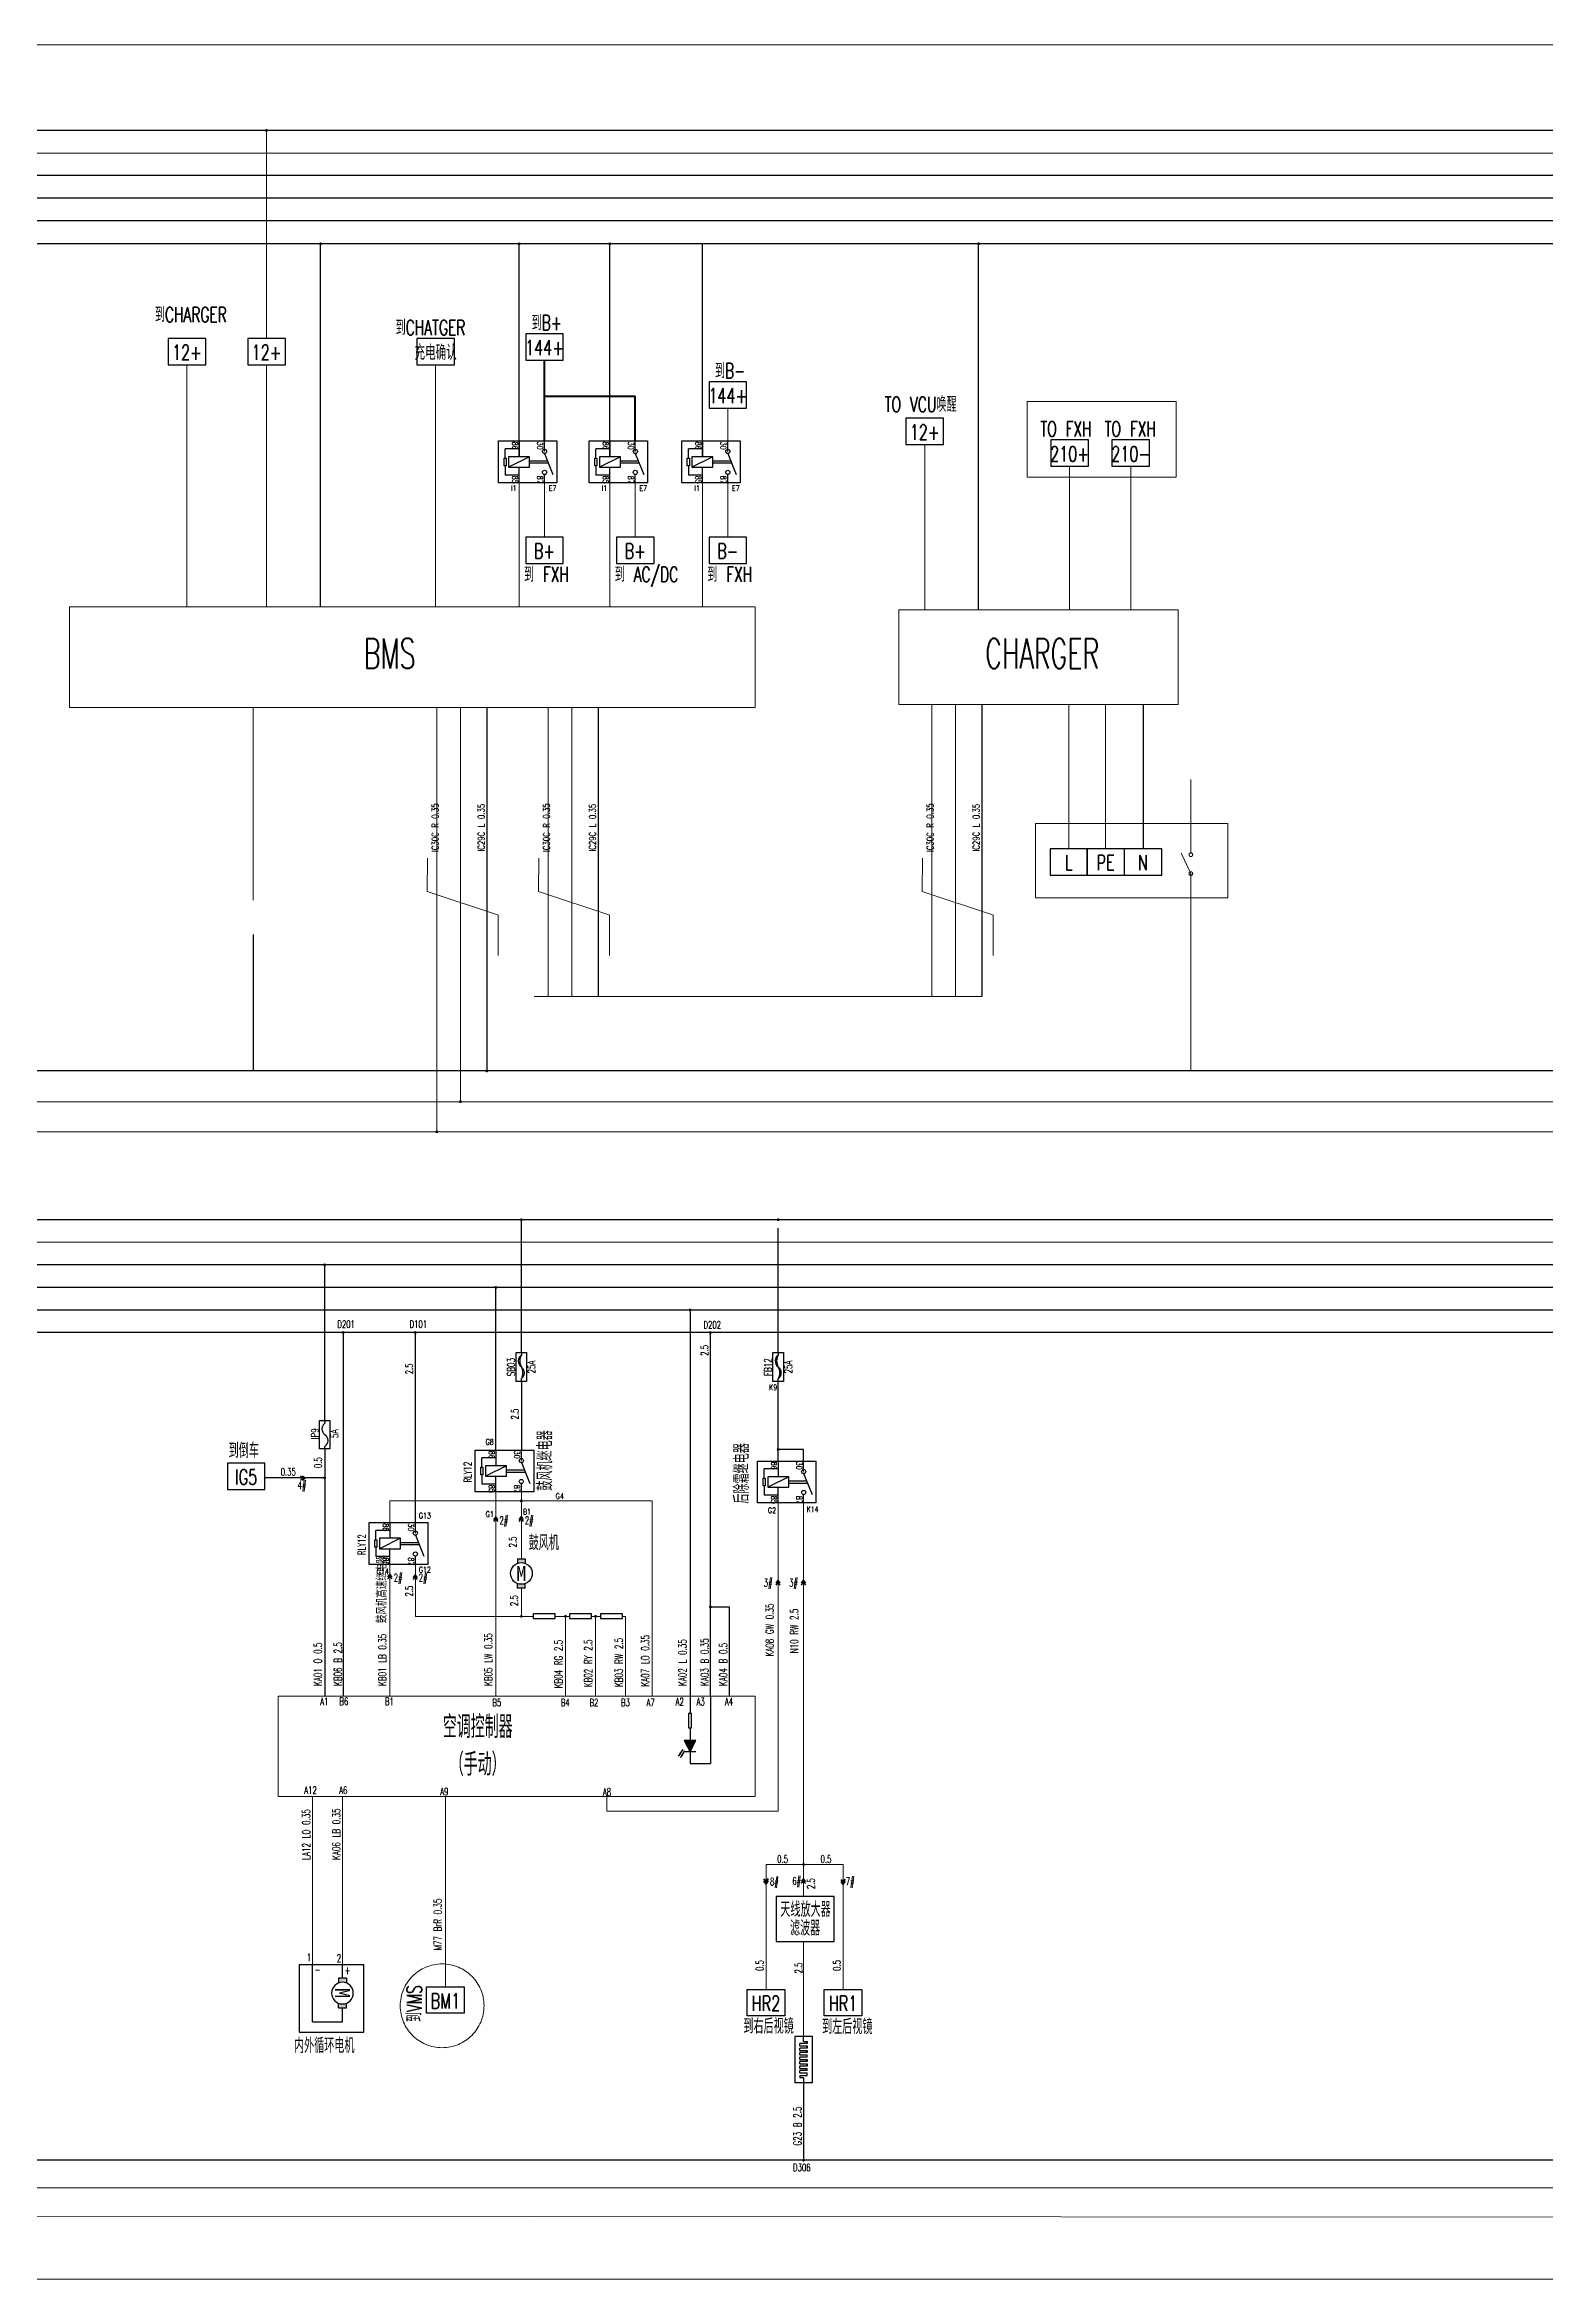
# Model space of a CAD drawing. Extents: x -5608 to -3197, y -2048 to 96.
# Drawn here: x -4523 to -4124, y -498 to 96 of the extents above; entities that cross this region are included whole.
import ezdxf
from ezdxf.enums import TextEntityAlignment as Align

# ---------------------------------------------------------------- set-up
doc = ezdxf.new("R2010")
doc.units = 0
doc.header["$LTSCALE"] = 25.4
doc.header["$MEASUREMENT"] = 0
for name, pattern in [('CENTER', [16, 13, -1, 1, -1]), ('DASHED', [0.75, 0.5, -0.25]), ('DASHED2', [0.375, 0.25, -0.125]), ('HIDDEN', [9.525, 6.35, -3.175]), ('PHANTOM', [17, 12, -1, 1, -1, 1, -1])]:
    doc.linetypes.add(name, pattern=pattern)
doc.layers.get('0').update_dxf_attribs({"linetype": 'CONTINUOUS'})
for name, color, linetype, lineweight in [('0Filament', 7, 'CONTINUOUS', 20), ('4CONTOUR', 4, 'CONTINUOUS', 50), ('5PHANTOM', 6, 'PHANTOM', 20), ('高配原理图图层', 7, 'CONTINUOUS', 20)]:
    doc.layers.add(name, color=color, linetype=linetype, lineweight=lineweight)
for name, color, linetype in [('1CENTER', 1, 'CENTER'), ('2FRAM', 2, 'CONTINUOUS'), ('3DASHED', 3, 'DASHED'), ('blue', 5, 'CONTINUOUS'), ('br', 35, 'CONTINUOUS'), ('fuse', 7, 'CONTINUOUS'), ('LEGEND', 1, 'CONTINUOUS'), ('other layer', 7, 'CONTINUOUS'), ('VCC', 1, 'CONTINUOUS')]:
    doc.layers.add(name, color=color, linetype=linetype)
doc.styles.add('HZ', font='txt.shx', dxfattribs={"width": 0.618, "height": 2.5, "bigfont": 'hztxt.shx'})
doc.styles.add('样式 1', font='txt.shx', dxfattribs={"width": 0.7, "bigfont": 'gbcbig.shx'})

# ---------------------------------------------------------------- blocks, each defined once
blk = doc.blocks.new('led')
at = {"layer": 'blue', "ltscale": 0.1}
for points in [[(-2.65, 3.3), (-2.41, 3.46), (-3.05, 4.17)], [(-2.14, 3.63), (-1.9, 3.79), (-2.54, 4.51)]]:
    blk.add_hatch(color=1, dxfattribs=at).paths.add_polyline_path(points)
h = blk.add_hatch(color=1, dxfattribs=at)
h.paths.add_polyline_path([(0, 3.01), (-1.56, 0), (0, 0)])
h.paths.add_polyline_path([(0, 0), (1.56, 0), (0, 3.01)])
at = {"layer": 'blue', "color": 1, "ltscale": 0.1}
for p, q in [((-2.53, 3.38), (-1.86, 2.36)), ((-2.02, 3.71), (-1.35, 2.69)), ((1.56, 3.01), (-1.56, 3.01)), ((0, 3.01), (0, 0))]:
    blk.add_line(p, q, dxfattribs=at)
for points in [[(-3.05, 4.17), (-2.41, 3.46), (-2.65, 3.3)], [(-2.54, 4.51), (-1.9, 3.79), (-2.14, 3.63)], [(0, 3.01), (1.56, 0), (-1.56, 0)]]:
    blk.add_lwpolyline(points, close=True, dxfattribs=at)
blk = doc.blocks.new('FUSE')
at = {"layer": 'other layer', "color": 1}
for p, q in [((0, 7.53), (0, 6.85)), ((0, 0), (0, 0.68))]:
    blk.add_line(p, q, dxfattribs=at)
at = {"layer": 'other layer', "color": 1, "linetype": 'HIDDEN'}
blk.add_lwpolyline([(-1.36, 7.53), (1.36, 7.53), (1.36, 0), (-1.36, 0)], close=True, dxfattribs=at)
at = {"layer": 'other layer', "color": 1}
for centre, radius, start, end in [((1.24, 5.31), 1.98, 128.89451, 231.10549), ((-0.84, 2.22), 1.75, 298.48469, 61.51531)]:
    blk.add_arc(centre, radius, start, end, dxfattribs=at)
at = {"layer": 'other layer', "linetype": 'DASHED2', "style": 'HZ', "width": 0.7}
for tag, p in [('FUSE', (-1.64, 4.03)), ('10A', (3.57, 4.06))]:
    blk.add_attdef(tag, text='', height=2, rotation=90, dxfattribs=at).set_placement(p, align=Align.CENTER)
blk = doc.blocks.new('moto2')
at = {"ltscale": 0.1}
h = blk.add_hatch(color=1, dxfattribs=at)
h.paths.add_polyline_path([(6.61, -1.05), (7.83, -1.05), (7.83, 1.05), (6.61, 1.05, -0.187868)])
h.paths.add_polyline_path([(1.22, 1.05), (0, 1.05), (0, -1.05), (1.22, -1.05, -0.187868)])
at = {"layer": 'LEGEND'}
blk.add_circle((3.91, 0), 2.89, dxfattribs=at)
at = {"layer": 'VCC'}
for p, q in [((0, -1.05), (0, 1.05)), ((0, 1.05), (1.22, 1.05)), ((7.83, 1.05), (6.61, 1.05)), ((7.83, 1.05), (7.83, -1.05)), ((0, -1.05), (1.22, -1.05)), ((7.83, -1.05), (6.61, -1.05))]:
    blk.add_line(p, q, dxfattribs=at)
at = {"layer": 'VCC', "insert": (3.91, 0), "char_height": 4, "width": 4.8828, "attachment_point": 5}
blk.add_mtext('M', dxfattribs=at)
blk = doc.blocks.new('1 V MOTOR')
at = {"ltscale": 0.1}
h = blk.add_hatch(color=1, dxfattribs=at)
h.paths.add_polyline_path([(-1.05, -6.61), (-1.05, -7.83), (1.05, -7.83), (1.05, -6.61, -0.187868)])
h.paths.add_polyline_path([(1.05, -1.22), (1.05, 0), (-1.05, 0), (-1.05, -1.22, -0.187868)])
at = {"layer": 'LEGEND'}
blk.add_circle((0, -3.91), 2.89, dxfattribs=at)
at = {"layer": 'VCC'}
for p, q in [((-1.05, 0), (1.05, 0)), ((-1.05, 0), (-1.05, -1.22)), ((1.05, 0), (1.05, -1.22)), ((-1.05, -7.83), (-1.05, -6.61)), ((1.05, -7.83), (-1.05, -7.83)), ((1.05, -7.83), (1.05, -6.61))]:
    blk.add_line(p, q, dxfattribs=at)
at = {"layer": 'VCC', "insert": (0, -3.91), "char_height": 4, "width": 4.8828, "attachment_point": 5}
blk.add_mtext('M', dxfattribs=at)
blk = doc.blocks.new('RLY')
at = {"layer": 'LEGEND', "color": 1}
for p, q in [((-8.94, 11.99), (-13.88, 11.99)), ((-13.88, 8.71), (-13.88, 11.99)), ((-5.25, 9.22), (-12.63, 9.22)), ((-5.25, 9.22), (-12.63, 5.53)), ((-12.63, 9.22), (-12.63, 5.53)), ((-8.94, 14.75), (-8.94, 9.22)), ((-5.25, 5.53), (-5.25, 9.22)), ((0, 11.06), (0, 14.75)), ((0, 10.33), (2.95, 2.95)), ((-13.88, 6.05), (-13.88, 2.77)), ((-8.94, 2.77), (-13.88, 2.77)), ((-12.63, 5.53), (-5.25, 5.53)), ((-8.94, 0), (-8.94, 5.53)), ((-5.25, 7.74), (1.03, 7.74)), ((-5.25, 7.01), (1.33, 7.01)), ((0, 0), (0, 2.95))]:
    blk.add_line(p, q, dxfattribs=at)
at = {"layer": 'LEGEND', "color": 1, "ltscale": 5}
blk.add_lwpolyline([(-16.22, 14.75), (4.35, 14.75), (4.35, 0), (-16.22, 0)], close=True, dxfattribs=at)
at = {"layer": 'LEGEND', "color": 1}
blk.add_lwpolyline([(-14.25, 8.71), (-13.52, 8.71), (-13.52, 6.05), (-14.25, 6.05)], close=True, dxfattribs=at)
for centre in [(0, 11.06), (0, 3.69)]:
    blk.add_circle(centre, 0.738, dxfattribs=at)
at = {"layer": 'LEGEND', "color": 1, "ltscale": 0.1, "style": 'HZ', "width": 0.67}
for s, p in [('86', (-11.39, 14.5)), ('30', (-2.55, 14.5)), ('85', (-11.39, 2.51)), ('87', (-2.55, 2.51))]:
    blk.add_text(s, height=2, rotation=270, dxfattribs=at).set_placement(p)
blk = doc.blocks.new('FUSE JCASE')
at = {"layer": 'other layer', "color": 1}
for p, q in [((0, 9.59), (0, 8.89)), ((0, 1.87), (0, 2.57))]:
    blk.add_line(p, q, dxfattribs=at)
at = {"layer": 'other layer', "color": 1, "linetype": 'HIDDEN'}
blk.add_lwpolyline([(-1.4, 9.59), (1.4, 9.59), (1.4, 1.87), (-1.4, 1.87)], close=True, dxfattribs=at)
at = {"layer": 'other layer', "color": 1}
for centre, radius, start, end in [((1.14, 7.31), 1.95, 125.76898, 234.23102), ((2.81, 7.31), 3.22, 150.56627, 209.43373), ((-1.13, 4.15), 1.94, 305.51872, 54.48128), ((-2.8, 4.15), 3.22, 330.57873, 29.47049)]:
    blk.add_arc(centre, radius, start, end, dxfattribs=at)
at = {"layer": 'other layer', "linetype": 'DASHED2', "style": 'HZ', "width": 0.7}
for tag, p in [('FUSE', (-1.73, 5.66)), ('10A', (3.68, 5.68))]:
    blk.add_attdef(tag, text='', height=2, rotation=90, dxfattribs=at).set_placement(p, align=Align.CENTER)
blk = doc.blocks.new('pointer')
at = {"layer": 'other layer'}
blk.add_lwpolyline([(-5, 7), (-5, 0), (5, 0), (5, 7)], close=True, dxfattribs=at)
at = {"layer": 'other layer', "style": 'HZ', "width": 0.7, "flags": 8}
blk.add_attdef('FR', text='', height=4, dxfattribs=at).set_placement((0, 1.3), align=Align.CENTER)

msp = doc.modelspace()

# ---------------------------------------------------------------- hatches: boundary and pattern name
at = {"layer": '0Filament', "ltscale": 0.1}
for points in [[(-4464.64, 73.17, 1), (-4463.84, 73.17, 1)], [(-4450.3, 43.03, 1), (-4449.5, 43.03, 1)], [(-4397.5, 43.03, 1), (-4396.71, 43.03, 1)], [(-4373.37, 43.03, 1), (-4372.57, 43.03, 1)], [(-4275.35, 43.03, 1), (-4274.56, 43.03, 1)], [(-4406.11, -176.83, 1), (-4405.32, -176.83, 1)], [(-4413.12, -184.99, 1), (-4412.32, -184.99, 1)], [(-4419.39, -192.99, 1), (-4418.59, -192.99, 1)], [(-4396.91, -216.37, 1), (-4396.12, -216.37, 1)], [(-4328.63, -216.37, 1), (-4327.83, -216.37, 1)], [(-4449.18, -228.37, 1), (-4448.39, -228.37, 1)], [(-4403.67, -234.37, 1), (-4402.87, -234.37, 1)], [(-4352.05, -240.37, 1), (-4351.26, -240.37, 1)], [(-4444.28, -246.37, 1), (-4443.48, -246.37, 1)], [(-4425.09, -246.37, 1), (-4424.29, -246.37, 1)], [(-4346.66, -246.37, 1), (-4345.86, -246.37, 1)], [(-4328.63, -277.45, 1), (-4327.83, -277.45, 1)], [(-4449.18, -285, 1), (-4448.39, -285, 1)], [(-4396.91, -291.12, 1), (-4396.12, -291.12, 1)], [(-4346.66, -319.3, 1), (-4345.86, -319.3, 1)], [(-4396.91, -321.8, 1), (-4396.12, -321.8, 1)], [(-4385.18, -321.8, 1), (-4384.38, -321.8, 1)], [(-4377.18, -321.8, 1), (-4376.38, -321.8, 1)], [(-4321.87, -387.78, 1), (-4321.08, -387.78, 1)], [(-4321.87, -466.37, 1), (-4321.08, -466.37, 1)]]:
    msp.add_hatch(color=0, dxfattribs=at).paths.add_polyline_path(points)

# ---------------------------------------------------------------- linework, layer by layer
at = {"layer": '0Filament', "color": 7, "linetype": 'Continuous'}
for p, q in [((-4397.1, -53.49), (-4397.1, -16.33)), ((-4348.37, -53.49), (-4348.37, -16.33)), ((-4372.97, -53.49), (-4372.97, -20.51))]:
    msp.add_line(p, q, dxfattribs=at)
at = {"layer": '0Filament', "ltscale": 0.1}
for p, q in [((-4467.84, -131.44), (-4467.84, -80.17)), ((-4403.27, -288.74), (-4403.27, -343.02)), ((-4396.51, -306.48), (-4396.51, -288.74)), ((-4431.44, -291.12), (-4361.73, -291.12)), ((-4361.73, -291.12), (-4361.73, -343.02)), ((-4431.44, -308.02), (-4431.44, -343.02)), ((-4424.69, -321.8), (-4424.69, -308.02)), ((-4396.51, -314.3), (-4396.51, -321.8)), ((-4452.06, -414.45), (-4452.06, -369.71)), ((-4444.07, -369.71), (-4444.07, -414.45)), ((-4331.46, -387.78), (-4331.46, -420.98)), ((-4331.46, -387.78), (-4310.98, -387.78)), ((-4310.98, -387.78), (-4310.97, -420.98)), ((-4321.47, -433.39), (-4321.47, -408.27))]:
    msp.add_line(p, q, dxfattribs=at)
at = {"layer": '0Filament', "color": 7, "ltscale": 0.1}
for p, q in [((-4431.44, -296.87), (-4431.44, -291.12)), ((-4424.69, -321.8), (-4393.34, -321.8)), ((-4387.51, -321.8), (-4383.71, -321.8)), ((-4384.78, -321.8), (-4384.78, -343.02)), ((-4377.88, -321.8), (-4375.46, -321.8)), ((-4376.78, -321.8), (-4376.78, -343.02)), ((-4369.63, -321.8), (-4368.78, -321.8)), ((-4368.78, -321.8), (-4368.78, -343.02))]:
    msp.add_line(p, q, dxfattribs=at)
at = {"layer": '0Filament'}
for p, q in [((-4328.23, -291.66), (-4328.23, -373.56)), ((-4321.48, -396.29), (-4321.47, -291.66)), ((-4416.67, -369.71), (-4416.67, -420.31)), ((-4373.8, -373.56), (-4373.8, -369.71)), ((-4328.23, -373.56), (-4373.8, -373.56))]:
    msp.add_line(p, q, dxfattribs=at)
at = {"layer": '0Filament', "color": 7}
msp.add_lwpolyline([(-5603.98, 95.98), (-3460.18, 95.98), (-3460.18, -498.02), (-5603.98, -498.02)], close=True, dxfattribs=at)
at = {"layer": '0Filament', "color": 7, "linetype": 'Continuous'}
for points in [[(-4516.59, -53.49), (-4334.33, -53.49), (-4334.33, -80.17), (-4516.59, -80.17)], [(-4334.34, -343.02), (-4461.12, -343.02), (-4461.12, -369.71), (-4334.34, -369.71)]]:
    msp.add_lwpolyline(points, close=True, dxfattribs=at)
at = {"layer": '0Filament', "color": 7, "linetype": 'Continuous', "lineweight": 0}
msp.add_lwpolyline([(-4296.15, -54.29), (-4221.93, -54.29), (-4221.93, -79.37), (-4296.15, -79.37)], close=True, dxfattribs=at)
at = {"layer": '1CENTER', "color": 1, "linetype": 'ByBlock'}
for p, q in [((-3596.16, 73.17), (-5517.38, 73.17)), ((-3711.2, -216.37), (-5517.14, -216.37))]:
    msp.add_line(p, q, dxfattribs=at)
at = {"layer": '1CENTER', "color": 1}
msp.add_line((-4396.51, -251.81), (-4396.51, -216.37), dxfattribs=at)
at = {"layer": '1CENTER', "ltscale": 0.1}
for p, q in [((-4328.23, -251.62), (-4328.23, -216.37)), ((-4328.23, -280.52), (-4328.23, -259.34)), ((-4321.47, -277.45), (-4328.23, -277.45)), ((-4321.47, -280.52), (-4321.47, -277.45)), ((-4351.66, -360.88), (-4346.26, -360.88))]:
    msp.add_line(p, q, dxfattribs=at)
at = {"layer": '1CENTER', "color": 1, "ltscale": 0.1}
for p, q in [((-4396.51, -259.34), (-4396.51, -277.6)), ((-4387.51, -321.11), (-4393.34, -321.11)), ((-4393.34, -321.11), (-4393.34, -322.38)), ((-4393.34, -322.38), (-4387.51, -322.38)), ((-4387.51, -322.38), (-4387.51, -321.11)), ((-4377.88, -321.11), (-4383.71, -321.11)), ((-4383.71, -321.11), (-4383.71, -322.38)), ((-4383.71, -322.38), (-4377.88, -322.38)), ((-4377.88, -322.38), (-4377.88, -321.11)), ((-4369.63, -321.11), (-4375.46, -321.11)), ((-4375.46, -321.11), (-4375.46, -322.38)), ((-4375.46, -322.38), (-4369.63, -322.38)), ((-4369.63, -322.38), (-4369.63, -321.11)), ((-4351.66, -343.02), (-4351.66, -347.65)), ((-4346.26, -343.02), (-4346.26, -360.88)), ((-4351.24, -347.65), (-4352.07, -347.65)), ((-4352.07, -347.65), (-4352.07, -351.45)), ((-4351.24, -351.45), (-4351.24, -347.65)), ((-4352.07, -351.45), (-4351.24, -351.45)), ((-4351.66, -351.45), (-4351.66, -360.88)), ((-4452.06, -429.58), (-4452.06, -414.45)), ((-4444.07, -418.03), (-4444.07, -414.45)), ((-4444.07, -429.58), (-4444.07, -425.85)), ((-4452.06, -429.58), (-4444.07, -429.58)), ((-4321.47, -434.77), (-4321.47, -433.39)), ((-4321.47, -444.48), (-4321.47, -445.79))]:
    msp.add_line(p, q, dxfattribs=at)
at = {"layer": '1CENTER', "color": 1, "linetype": 'HIDDEN', "ltscale": 5}
for p, q in [((-4323.75, -445.77), (-4323.75, -433.39)), ((-4323.75, -433.39), (-4319.2, -433.39)), ((-4319.2, -433.39), (-4319.2, -445.77)), ((-4319.2, -445.77), (-4323.75, -445.77))]:
    msp.add_line(p, q, dxfattribs=at)
at = {"layer": '1CENTER', "color": 1, "lineweight": -2}
for p, q in [((-4320.51, -435.37), (-4322.44, -435.37)), ((-4322.44, -435.97), (-4322.44, -435.37)), ((-4322.44, -435.97), (-4320.51, -435.97)), ((-4320.51, -436.57), (-4322.44, -436.57)), ((-4322.44, -437.17), (-4322.44, -436.57)), ((-4322.44, -437.17), (-4320.51, -437.17)), ((-4320.51, -437.77), (-4322.44, -437.77)), ((-4322.44, -438.36), (-4322.44, -437.77)), ((-4322.44, -438.36), (-4320.51, -438.36)), ((-4320.51, -438.96), (-4322.44, -438.96)), ((-4322.44, -439.56), (-4322.44, -438.96)), ((-4321.47, -434.77), (-4320.51, -434.77)), ((-4320.51, -434.77), (-4320.51, -435.37)), ((-4320.51, -435.37), (-4320.51, -434.77)), ((-4320.51, -435.97), (-4320.51, -436.57)), ((-4320.51, -436.57), (-4320.51, -435.97)), ((-4320.51, -437.17), (-4320.51, -437.77)), ((-4320.51, -437.77), (-4320.51, -437.17)), ((-4320.51, -438.96), (-4320.51, -438.36)), ((-4322.44, -439.56), (-4320.51, -439.56)), ((-4320.51, -440.16), (-4322.44, -440.16)), ((-4322.44, -440.76), (-4322.44, -440.16)), ((-4322.44, -440.76), (-4320.51, -440.76)), ((-4320.51, -441.36), (-4322.44, -441.36)), ((-4322.44, -441.96), (-4322.44, -441.36)), ((-4322.44, -441.96), (-4320.51, -441.96)), ((-4320.51, -442.56), (-4322.44, -442.56)), ((-4322.44, -443.16), (-4322.44, -442.56)), ((-4322.44, -443.16), (-4320.51, -443.16)), ((-4322.44, -443.88), (-4320.51, -443.88)), ((-4322.44, -443.88), (-4322.44, -444.48)), ((-4321.47, -444.48), (-4322.44, -444.48)), ((-4320.51, -439.56), (-4320.51, -440.16)), ((-4320.51, -440.16), (-4320.51, -439.56)), ((-4320.51, -440.76), (-4320.51, -441.36)), ((-4320.51, -441.36), (-4320.51, -440.76)), ((-4320.51, -442.56), (-4320.51, -441.96)), ((-4320.51, -443.88), (-4320.51, -443.16))]:
    msp.add_line(p, q, dxfattribs=at)
at = {"layer": '1CENTER', "color": 1, "linetype": 'HIDDEN', "ltscale": 5}
for points in [[(-4313.31, -396.29), (-4328.74, -396.29), (-4328.74, -408.27), (-4313.31, -408.27)], [(-4438.36, -414.45), (-4455.56, -414.45), (-4455.56, -432.32), (-4438.36, -432.32)]]:
    msp.add_lwpolyline(points, close=True, dxfattribs=at)
at = {"layer": '2FRAM', "color": 2, "ltscale": 0.1}
for p, q in [((-3596.16, 43.03), (-5517.38, 43.03)), ((-4449.9, -53.49), (-4449.9, 43.03)), ((-4397.1, -13.54), (-4397.1, 43.03)), ((-4372.97, -13.54), (-4372.97, 43.03)), ((-4348.37, -13.54), (-4348.37, 43.03)), ((-4274.96, -54.29), (-4274.96, 43.03)), ((-4405.71, -80.17), (-4405.71, -176.83)), ((-4376.12, -80.17), (-4376.12, -157.06)), ((-4274.12, -79.37), (-4274.12, -157.06)), ((-4467.84, -140.58), (-4467.84, -176.83)), ((-3595.99, -176.83), (-5517.21, -176.83)), ((-4346.26, -343.02), (-4346.26, -246.37)), ((-4346.26, -319.3), (-4341.3, -319.3)), ((-4341.3, -319.3), (-4341.3, -343.02))]:
    msp.add_line(p, q, dxfattribs=at)
at = {"layer": '2FRAM', "color": 5, "ltscale": 0.1}
msp.add_line((-4231.24, -79.37), (-4231.24, -117.75), dxfattribs=at)
at = {"layer": '2FRAM', "color": 2}
for p, q in [((-3711.2, -246.37), (-5513.86, -246.37)), ((-4455.25, -284.45), (-4454.51, -285)), ((-4455.25, -285.56), (-4454.51, -285)), ((-4454.72, -284.45), (-4453.99, -285)), ((-4454.72, -285.56), (-4453.99, -285)), ((-4322.03, -392.27), (-4321.48, -391.53)), ((-4320.92, -392.27), (-4321.48, -391.53)), ((-4322.03, -392.8), (-4321.48, -392.06)), ((-4320.92, -392.8), (-4321.48, -392.06)), ((-4321.47, -445.79), (-4321.47, -466.37)), ((-3766.65, -466.37), (-5526.57, -466.37))]:
    msp.add_line(p, q, dxfattribs=at)
at = {"layer": '2FRAM', "color": 2, "lineweight": -3, "ltscale": 0.1}
for p, q in [((-4443.88, -246.37), (-4443.88, -343.02)), ((-4424.69, -296.87), (-4424.69, -246.37))]:
    msp.add_line(p, q, dxfattribs=at)
at = {"layer": '3DASHED', "color": 3, "linetype": 'ByBlock'}
for p, q in [((-3596.16, 55.17), (-5517.38, 55.17)), ((-3711.2, -234.37), (-5513.86, -234.37)), ((-4403.27, -277.6), (-4403.27, -234.37))]:
    msp.add_line(p, q, dxfattribs=at)
at = {"layer": '3DASHED', "color": 88, "linetype": 'ByBlock', "lineweight": 9}
for p, q in [((-4366.22, -20.51), (-4366.22, -34.91)), ((-4341.62, -20.51), (-4341.62, -34.91)), ((-4412.72, -80.17), (-4412.72, -184.99)), ((-4383.12, -80.17), (-4383.12, -157.06)), ((-4281.13, -79.37), (-4281.13, -157.06)), ((-5517.14, -184.99), (-3595.99, -184.99)), ((-5526.57, -473.7), (-3766.65, -473.7))]:
    msp.add_line(p, q, dxfattribs=at)
at = {"layer": '3DASHED', "color": 4, "linetype": 'ByBlock', "lineweight": 9}
msp.add_line((-4241.2, -79.37), (-4241.2, -117.75), dxfattribs=at)
at = {"layer": '4CONTOUR', "color": 4}
for p, q in [((-4390.35, -9.36), (-4390.35, 12.13)), ((-4390.35, 2.54), (-4366.22, 2.54)), ((-4366.22, -9.36), (-4366.22, 2.54)), ((-4332.02, -391.59), (-4331.46, -392.33)), ((-4330.91, -391.59), (-4331.46, -392.33)), ((-4311.53, -391.73), (-4310.98, -392.47)), ((-4310.42, -391.73), (-4310.98, -392.47)), ((-4332.02, -392.12), (-4331.46, -392.86)), ((-4330.91, -392.12), (-4331.46, -392.86)), ((-4311.53, -392.26), (-4310.98, -393)), ((-4310.42, -392.26), (-4310.98, -393))]:
    msp.add_line(p, q, dxfattribs=at)
at = {"layer": '4CONTOUR', "color": 140, "lineweight": 9}
for p, q in [((-4418.99, -80.17), (-4418.99, -192.99)), ((-4389.39, -80.17), (-4389.39, -157.06)), ((-4287.4, -79.37), (-4287.4, -157.06)), ((-5517.14, -192.99), (-3595.99, -192.99)), ((-5526.57, -480.7), (-3766.65, -481.7))]:
    msp.add_line(p, q, dxfattribs=at)
at = {"layer": '5PHANTOM', "color": 1, "linetype": 'PHANTOM'}
for p, q in [((-4464.24, 17.87), (-4464.24, 73.17)), ((-4341.62, -9.36), (-4341.62, -0.63)), ((-4390.35, -20.51), (-4390.35, -34.91)), ((-4218.53, -99.35), (-4218.53, -118.86)), ((-4218.53, -124.36), (-4221.1, -118.92)), ((-4218.53, -124.36), (-4218.53, -176.83)), ((-4393.07, -157.06), (-4274.12, -157.06))]:
    msp.add_line(p, q, dxfattribs=at)
at = {"layer": '5PHANTOM', "color": 6, "linetype": 'ByBlock'}
for p, q in [((-3596.16, 67.17), (-5517.38, 67.17)), ((-3711.2, -222.37), (-5513.86, -222.37))]:
    msp.add_line(p, q, dxfattribs=at)
at = {"layer": '5PHANTOM', "color": 1, "linetype": 'PHANTOM'}
for points in [[(-4262.02, 1.09), (-4222.47, 1.09), (-4222.47, -18.98), (-4262.02, -18.98)], [(-4259.84, -111.07), (-4208.71, -111.07), (-4208.71, -130.8), (-4259.84, -130.8)]]:
    msp.add_lwpolyline(points, close=True, dxfattribs=at)
for centre, radius in [((-4218.53, -119.36), 0.491), ((-4218.53, -124.36), 0.491), ((-4417.57, -425.32), 11.14)]:
    msp.add_circle(centre, radius, dxfattribs=at)
at = {"layer": 'blue', "color": 5}
for p, q in [((-3596.16, 49.17), (-5517.38, 49.17)), ((-3711.2, -240.37), (-5513.86, -240.37)), ((-4403.82, -296.06), (-4403.27, -295.32)), ((-4403.82, -296.59), (-4403.27, -295.85)), ((-4402.71, -296.06), (-4403.27, -295.32)), ((-4402.71, -296.59), (-4403.27, -295.85)), ((-4397.07, -296.04), (-4396.51, -295.3)), ((-4397.07, -296.57), (-4396.51, -295.83)), ((-4395.96, -296.04), (-4396.51, -295.3)), ((-4395.96, -296.57), (-4396.51, -295.83)), ((-4432, -311.3), (-4431.44, -310.56)), ((-4432, -311.83), (-4431.44, -311.09)), ((-4430.89, -311.3), (-4431.44, -310.56)), ((-4430.89, -311.83), (-4431.44, -311.09)), ((-4425.24, -311.47), (-4424.69, -310.73)), ((-4425.24, -312), (-4424.69, -311.26)), ((-4424.14, -311.47), (-4424.69, -310.73)), ((-4424.14, -312), (-4424.69, -311.26)), ((-4328.78, -312.96), (-4328.23, -312.22)), ((-4328.78, -313.49), (-4328.23, -312.75)), ((-4327.67, -312.96), (-4328.23, -312.22)), ((-4327.67, -313.49), (-4328.23, -312.75)), ((-4322.03, -312.96), (-4321.48, -312.22)), ((-4322.03, -313.49), (-4321.48, -312.75)), ((-4320.92, -312.96), (-4321.48, -312.22)), ((-4320.92, -313.49), (-4321.48, -312.75))]:
    msp.add_line(p, q, dxfattribs=at)
at = {"layer": 'blue', "color": 5, "ltscale": 0.1}
msp.add_line((-4351.66, -240.37), (-4351.66, -343.02), dxfattribs=at)
at = {"layer": 'br', "color": 30}
for p, q in [((-3596.16, 61.17), (-5517.38, 61.17)), ((-3711.2, -228.37), (-5513.86, -228.37)), ((-4448.78, -270.11), (-4448.78, -228.37)), ((-4448.78, -277.3), (-4448.78, -343.02))]:
    msp.add_line(p, q, dxfattribs=at)
at = {"layer": 'br', "color": 30, "lineweight": 9}
msp.add_line((-4250.97, -79.37), (-4250.97, -117.75), dxfattribs=at)
at = {"layer": 'br', "color": 30, "ltscale": 0.1}
msp.add_line((-4448.78, -285), (-4464.63, -285), dxfattribs=at)
at = {"layer": '高配原理图图层', "color": 3, "linetype": 'Continuous'}
for p, q in [((-4485.41, -53.49), (-4485.41, 10.87)), ((-4464.24, -53.49), (-4464.24, 10.87)), ((-4419.3, -53.49), (-4419.3, 10.91)), ((-4289.29, -54.29), (-4289.29, -10.32)), ((-4250.76, -54.29), (-4250.76, -16.02)), ((-4250.76, -16.09), (-4250.76, -16.02)), ((-4234.51, -54.29), (-4234.51, -16.02)), ((-4234.51, -16.09), (-4234.51, -16.02))]:
    msp.add_line(p, q, dxfattribs=at)
at = {"layer": '高配原理图图层', "lineweight": 0}
for p, q in [((-4421.44, -120.22), (-4421.53, -129.16)), ((-4391.84, -120.22), (-4391.94, -129.16)), ((-4289.85, -120.22), (-4289.94, -129.16)), ((-4421.53, -129.16), (-4402.58, -135.45)), ((-4391.94, -129.16), (-4372.98, -135.45)), ((-4289.94, -129.16), (-4270.99, -135.45)), ((-4402.65, -135.42), (-4402.65, -146.16)), ((-4373.05, -135.42), (-4373.05, -146.16)), ((-4271.05, -135.42), (-4271.05, -146.16))]:
    msp.add_line(p, q, dxfattribs=at)

# ---------------------------------------------------------------- block references
at = {"layer": '1CENTER', "xscale": 0.7556831027231965, "yscale": 0.7556831027231965, "zscale": 0.7556831027231965}
for p in [(-4390.35, -20.51), (-4366.22, -20.51), (-4341.62, -20.51), (-4396.51, -288.74), (-4321.47, -291.66), (-4424.69, -308.02)]:
    msp.add_blockref('RLY', p, dxfattribs=at)
at = {"layer": '1CENTER'}
for p, values in [((-4396.51, -261.21), {'FUSE': 'SB03', '10A': '25A'}), ((-4328.23, -261.21), {'FUSE': 'FB12', '10A': '25A'})]:
    msp.add_blockref('FUSE JCASE', p, dxfattribs=at).add_auto_attribs(values)
at = {"layer": '1CENTER', "ltscale": 0.1}
msp.add_blockref('1 V MOTOR', (-4396.51, -306.48), dxfattribs=at)
at = {"layer": '1CENTER', "xscale": -1, "rotation": 270}
msp.add_blockref('moto2', (-4444.07, -425.85), dxfattribs=at)
at = {"layer": '5PHANTOM'}
ref = msp.add_blockref('pointer', (-4416.7, -427.31), dxfattribs=dict(at, xscale=-1, rotation=0.008160115100430687))
ref.add_attrib('FR', 'BM1', dxfattribs={"layer": 'other layer', "color": 6, "height": 4, "rotation": 0.00816, "style": 'HZ', "width": 0.7}).set_placement((-4416.7, -426.01), align=Align.CENTER)
ref = msp.add_blockref('pointer', (-4331.46, -427.98), dxfattribs=dict(at, xscale=-1, rotation=0.008160115100430687))
ref.add_attrib('FR', 'HR2', dxfattribs={"layer": 'other layer', "color": 6, "height": 4, "rotation": 0.00816, "style": 'HZ', "width": 0.7}).set_placement((-4331.46, -426.68), align=Align.CENTER)
ref = msp.add_blockref('pointer', (-4310.97, -427.98), dxfattribs=dict(at, xscale=-1, rotation=0.008160115100430687))
ref.add_attrib('FR', 'HR1', dxfattribs={"layer": 'other layer', "color": 6, "height": 4, "rotation": 0.00816, "style": 'HZ', "width": 0.7}).set_placement((-4310.97, -426.68), align=Align.CENTER)
at = {"layer": 'fuse', "lineweight": 0}
ref = msp.add_blockref('pointer', (-4485.41, 10.87), dxfattribs=at)
ref.add_attrib('FR', '12+', dxfattribs={"color": 6, "height": 4, "style": 'HZ', "width": 0.7}).set_placement((-4485.41, 12.17), align=Align.CENTER)
ref = msp.add_blockref('pointer', (-4464.24, 10.87), dxfattribs=at)
ref.add_attrib('FR', '12+', dxfattribs={"color": 6, "height": 4, "style": 'HZ', "width": 0.7}).set_placement((-4464.24, 12.17), align=Align.CENTER)
ref = msp.add_blockref('pointer', (-4419.3, 10.86), dxfattribs=at)
ref.add_attrib('FR', '充电确认', dxfattribs={"color": 6, "height": 4, "style": 'HZ', "width": 0.7}).set_placement((-4419.3, 12.16), align=Align.CENTER)
ref = msp.add_blockref('pointer', (-4390.35, 12.13), dxfattribs=at)
ref.add_attrib('FR', '144+', dxfattribs={"color": 6, "height": 4, "style": 'HZ', "width": 0.7}).set_placement((-4390.35, 13.43), align=Align.CENTER)
ref = msp.add_blockref('pointer', (-4341.62, -0.63), dxfattribs=at)
ref.add_attrib('FR', '144+', dxfattribs={"color": 6, "height": 4, "style": 'HZ', "width": 0.7}).set_placement((-4341.62, 0.67), align=Align.CENTER)
ref = msp.add_blockref('pointer', (-4289.29, -10.32), dxfattribs=at)
ref.add_attrib('FR', '12+', dxfattribs={"color": 6, "height": 4, "style": 'HZ', "width": 0.7}).set_placement((-4289.29, -9.02), align=Align.CENTER)
ref = msp.add_blockref('pointer', (-4250.76, -16.09), dxfattribs=at)
ref.add_attrib('FR', '210+', dxfattribs={"color": 6, "height": 4, "style": 'HZ', "width": 0.7}).set_placement((-4250.76, -14.79), align=Align.CENTER)
ref = msp.add_blockref('pointer', (-4234.51, -16.09), dxfattribs=at)
ref.add_attrib('FR', '210-', dxfattribs={"color": 6, "height": 4, "style": 'HZ', "width": 0.7}).set_placement((-4234.51, -14.79), align=Align.CENTER)
ref = msp.add_blockref('pointer', (-4390.35, -41.91), dxfattribs=at)
ref.add_attrib('FR', 'B+', dxfattribs={"color": 6, "height": 4, "style": 'HZ', "width": 0.7}).set_placement((-4390.35, -40.61), align=Align.CENTER)
ref = msp.add_blockref('pointer', (-4366.22, -41.91), dxfattribs=at)
ref.add_attrib('FR', 'B+', dxfattribs={"color": 6, "height": 4, "style": 'HZ', "width": 0.7}).set_placement((-4366.22, -40.61), align=Align.CENTER)
ref = msp.add_blockref('pointer', (-4341.62, -41.91), dxfattribs=at)
ref.add_attrib('FR', 'B-', dxfattribs={"color": 6, "height": 4, "style": 'HZ', "width": 0.7}).set_placement((-4341.62, -40.61), align=Align.CENTER)
ref = msp.add_blockref('pointer', (-4250.97, -124.75), dxfattribs=at)
ref.add_attrib('FR', 'L', dxfattribs={"color": 6, "height": 4, "style": 'HZ', "width": 0.7}).set_placement((-4250.97, -123.45), align=Align.CENTER)
ref = msp.add_blockref('pointer', (-4241.2, -124.75), dxfattribs=at)
ref.add_attrib('FR', 'PE', dxfattribs={"color": 6, "height": 4, "style": 'HZ', "width": 0.7}).set_placement((-4241.2, -123.45), align=Align.CENTER)
ref = msp.add_blockref('pointer', (-4231.24, -124.75), dxfattribs=at)
ref.add_attrib('FR', 'N', dxfattribs={"color": 6, "height": 4, "style": 'HZ', "width": 0.7}).set_placement((-4231.24, -123.45), align=Align.CENTER)
at = {"layer": 'LEGEND', "xscale": -1, "rotation": 180}
msp.add_blockref('led', (-4351.66, -354.82), dxfattribs=at)
at = {"layer": 'other layer', "linetype": 'DASHED2'}
msp.add_blockref('FUSE', (-4448.78, -277.3), dxfattribs=at).add_auto_attribs({'10A': '5A', 'FUSE': 'IP9'})
at = {"layer": 'other layer'}
ref = msp.add_blockref('pointer', (-4469.67, -288.09), dxfattribs=at)
ref.add_attrib('FR', 'IG5', dxfattribs={"color": 6, "height": 4, "style": 'HZ', "width": 0.7}).set_placement((-4469.67, -286.79), align=Align.CENTER)

# ---------------------------------------------------------------- texts
at = {"layer": '0Filament', "lineweight": 0, "style": 'HZ', "width": 0.67}
for s, p in [('到CHARGER', (-4493.93, 22.21)), ('到B+', (-4393.78, 20.05)), ('到CHATGER', (-4429.93, 18.79)), ('到B-', (-4345.04, 7.3)), ('TO VCU唤醒', (-4299.92, -1.64)), ('TO FXH', (-4258.54, -8.16)), ('TO FXH', (-4241.46, -8.16)), ('到 FXH', (-4395.82, -46.84)), ('到 AC/DC', (-4371.69, -46.84)), ('到 FXH', (-4347.09, -46.84))]:
    msp.add_text(s, height=4, dxfattribs=at).set_placement(p)
at = {"layer": '0Filament', "color": 1, "style": 'HZ', "width": 0.67}
for s, p in [('I1', (-4399.27, -22.66)), ('E7', (-4389.25, -22.66)), ('I1', (-4375.14, -22.66)), ('E7', (-4365.12, -22.66)), ('I1', (-4350.54, -22.66)), ('E7', (-4340.52, -22.66)), ('K9', (-4330.66, -261.69)), ('G8', (-4406, -276.17)), ('G4', (-4387.38, -290.59)), ('G13', (-4423.76, -295.78)), ('G1', (-4405.99, -295.38)), ('B1', (-4396.1, -294.76)), ('G2', (-4330.95, -294.38)), ('K14', (-4320.68, -294.1)), ('G12', (-4423.76, -310.17)), ('G14', (-4434.96, -310.59))]:
    msp.add_text(s, height=1.5, dxfattribs=at).set_placement(p)
at = {"layer": '0Filament', "ltscale": 0.1, "style": 'HZ', "width": 0.67}
for s, p in [('2.5', (-4425.33, -257.45)), ('2.5', (-4346.84, -252.54)), ('2.5', (-4397.23, -269.47)), (' 2.5', (-4397.77, -304.67)), ('2.5', (-4425.33, -316.54)), ('2.5', (-4397.42, -319.08))]:
    msp.add_text(s, height=2, rotation=90, dxfattribs=at).set_placement(p)
at = {"layer": '0Filament', "style": 'HZ', "width": 0.67}
for s, height, p in [('鼓风机继电器', 4, (-4388.25, -288.41)), ('后除霜继电器', 4, (-4335.97, -291.83)), ('RLY12', 2, (-4409.79, -286.22)), ('RLY12', 2, (-4437.96, -305.5)), ('鼓风机高速继电器', 2.5, (-4432.33, -323.62)), ('到VMS', 4, (-4422.99, -429.66))]:
    msp.add_text(s, height=height, rotation=90, dxfattribs=at).set_placement(p)
for s, p in [('到倒车', (-4474.31, -279.73)), ('鼓风机', (-4394.58, -304.22)), ('天线放大器', (-4327.66, -401.69)), ('滤波器', (-4325.1, -406.66)), ('内外循环电机', (-4456.95, -437.88)), ('到右后视镜', (-4337.49, -432.73)), ('到左后视镜', (-4316.56, -432.86))]:
    msp.add_text(s, height=4, dxfattribs=at).set_placement(p)
at = {"layer": '0Filament', "color": 0, "ltscale": 0.1, "style": 'HZ', "width": 0.67}
for s, p in [('0.35', (-4460.49, -284.38)), ('A1', (-4449.99, -345.42)), ('B6', (-4444.88, -345.4)), ('B1', (-4432.81, -345.4)), ('B5', (-4404.2, -345.71)), ('B4', (-4386.02, -345.71)), ('B2', (-4378.4, -345.71)), ('B3', (-4370, -345.71)), ('A7', (-4363.24, -345.71)), ('A2', (-4355.49, -345.47)), ('A3', (-4349.92, -345.47)), ('A4', (-4342.4, -345.47)), ('A12', (-4454.23, -369.02)), ('A6', (-4444.95, -369.02)), ('A9', (-4418.08, -369.37)), ('A8', (-4374.83, -369.49)), ('0.5', (-4328.5, -387.3)), ('0.5', (-4316.97, -387.3))]:
    msp.add_text(s, height=2, dxfattribs=at).set_placement(p)
for s, p in [('0.5', (-4449.57, -282.39)), (' 2.5', (-4318.52, -395.5)), ('0.5', (-4332.14, -416.06)), (' 2.5', (-4321.84, -417.92)), ('0.5', (-4311.65, -416.05))]:
    msp.add_text(s, height=2, rotation=90, dxfattribs=at).set_placement(p)
at = {"layer": '0Filament', "attachment_point": 5, "style": 'HZ'}
for s, insert, char_height, width in [('BMS', (-4431.53, -65.86), 8, 237.1368), ('CHARGER', (-4258.05, -65.86), 8, 237.1368), ('空调控制器\\P（手动）', (-4408.11, -356.21), 6, 27.8458)]:
    msp.add_mtext(s, dxfattribs=dict(at, insert=insert, char_height=char_height, width=width))
at = {"layer": '1CENTER', "color": 1, "linetype": 'HIDDEN', "ltscale": 0.1, "style": 'HZ', "width": 0.67}
for s, p in [('1', (-4453.51, -413.44)), ('2', (-4445.58, -413.68)), ('+', (-4443.48, -416.88)), ('-', (-4451.46, -416.73))]:
    msp.add_text(s, height=2, dxfattribs=at).set_placement(p)
at = {"layer": '2FRAM', "color": 2, "ltscale": 0.1, "style": 'HZ', "width": 0.67}
for s, p in [('D201', (-4445.41, -245.14)), ('D101', (-4426.22, -245.14)), ('D202', (-4348.08, -245.32)), ('4#', (-4455.99, -287.95)), ('6#', (-4324.49, -393.16)), ('D306', (-4324.28, -469.31))]:
    msp.add_text(s, height=2, dxfattribs=at).set_placement(p)
at = {"layer": '3DASHED', "color": 3, "lineweight": 5, "ltscale": 0.1, "style": 'HZ', "width": 0.67}
for s, p in [('KA08 GW 0.35', (-4329.45, -332.48)), ('N10 RW 2.5', (-4322.94, -331.63)), ('KB01 LB 0.35', (-4432.42, -340.29)), ('KB05 LW 0.35', (-4404.25, -340.29)), ('KA01 O 0.5', (-4449.57, -340.29)), ('KB06 B 2.5', (-4444.24, -340.29)), ('KB04 RG 2.5', (-4385.6, -340.92)), ('KB02 RY 2.5', (-4377.69, -340.64)), ('KB03 RW 2.5', (-4369.55, -340.58)), ('KA07 LO 0.35', (-4362.54, -340.47)), ('KA02 L 0.35', (-4352.63, -340.29)), ('KA03 B 0.35', (-4346.76, -340.29)), ('KA04 B 0.5', (-4341.8, -340.29)), ('LA12 LO 0.35', (-4452.66, -386.54)), ('KA06 LB 0.35', (-4444.67, -386.54)), ('M77 BrR 0.35', (-4417.71, -410.61)), ('G23 B 2.5', (-4322.07, -462.48))]:
    msp.add_text(s, height=2.08, rotation=90, dxfattribs=at).set_placement(p)
at = {"layer": '4CONTOUR', "color": 4, "ltscale": 0.1, "style": 'HZ', "width": 0.67}
for s, p in [('8#', (-4330.41, -393.3)), ('7#', (-4310.27, -393.26))]:
    msp.add_text(s, height=2, dxfattribs=at).set_placement(p)
at = {"layer": 'blue', "color": 5, "ltscale": 0.1, "style": 'HZ', "width": 0.67}
for s, p in [('2#', (-4402.33, -297.27)), ('2#', (-4395.59, -297.27)), ('2#', (-4430.44, -312.5)), ('2#', (-4423.8, -312.5)), ('3#', (-4332.07, -313.85)), ('3#', (-4325.32, -313.85))]:
    msp.add_text(s, height=2, dxfattribs=at).set_placement(p)
at = {"layer": '高配原理图图层', "lineweight": 0, "style": '样式 1', "width": 0.75}
for s, p in [('IC30C R 0.35', (-4418.54, -118.59)), ('IC29C L 0.35', (-4406.27, -118.46)), ('IC30C R 0.35', (-4388.94, -118.59)), ('IC29C L 0.35', (-4376.68, -118.46)), ('IC30C R 0.35', (-4286.95, -118.59)), ('IC29C L 0.35', (-4274.68, -118.46))]:
    msp.add_text(s, height=1.8, rotation=90, dxfattribs=at).set_placement(p)

doc.saveas('drawing.dxf')
